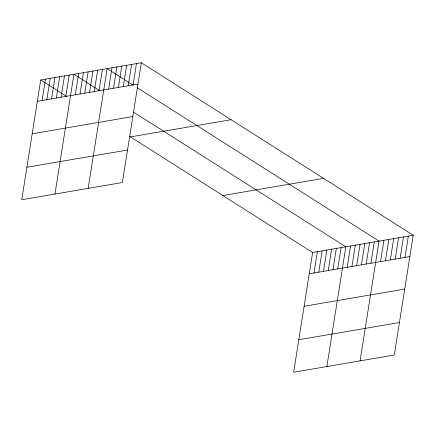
<?xml version="1.0" encoding="UTF-8"?>
<svg xmlns="http://www.w3.org/2000/svg" width="435" height="435" viewBox="0 0 435 435"><rect width="100%" height="100%" fill="white"/><g stroke="black" fill="none" stroke-linecap="round" stroke-linejoin="round"><path stroke-width="0.65" d="M40.716 79.98L21.75 199.736L122.376 182.526L141.342 62.77L40.716 79.98L66.718 96.472M42.086 100.474L45.463 79.17M46.828 99.664L50.204 78.354M51.575 98.854L54.946 77.544M56.316 98.044L59.693 76.734M61.063 97.233L64.434 75.924M65.805 96.418L69.181 75.114M54.957 194.053L73.923 74.298L99.925 90.795M75.293 94.797L78.67 73.488M80.035 93.987L83.411 72.678M84.781 93.177L88.153 71.867M89.523 92.361L92.9 71.057M94.264 91.551L97.641 70.242M99.011 90.741L102.388 69.431M88.164 188.377L107.13 68.621L133.132 85.119M108.641 89.093L112.018 67.784M113.53 88.256L116.906 66.952M118.418 87.424L121.789 66.115M123.306 86.587L126.677 65.277M128.189 85.749L131.566 64.44M133.077 84.917L136.454 63.608M129.429 136.253L312.624 252.474L293.658 372.229L394.284 355.02L413.25 235.264L141.342 62.77M313.994 272.973L317.371 251.664M318.741 272.163L322.112 250.854M323.482 271.348L326.859 250.043M328.224 270.537L331.601 249.228M332.971 269.727L336.342 248.418M337.712 268.917L341.089 247.607M326.864 366.553L345.83 246.797L133.572 112.143M347.201 267.291L350.577 245.987M351.942 266.481L355.319 245.171M356.689 265.671L360.06 244.361M361.431 264.861L364.807 243.551M366.178 264.05L369.549 242.741M370.919 263.235L374.296 241.931M360.071 360.871L379.037 241.115L137.21 87.701M380.549 261.593L383.926 240.283M385.437 260.755L388.814 239.446M390.325 259.918L393.702 238.608M395.214 259.081L398.585 237.776M400.102 258.249L403.473 236.939M404.985 257.411L408.362 236.102M37.345 101.29L137.966 84.08M32.195 133.773L132.822 116.564M130.446 136.9L231.072 119.696M26.894 167.247L127.52 150.037M222.894 195.549L323.52 178.345M312.624 252.474L413.25 235.264M309.252 273.784L409.873 256.574M304.103 306.273L404.729 289.063M298.801 339.74L399.428 322.536"/></g></svg>
